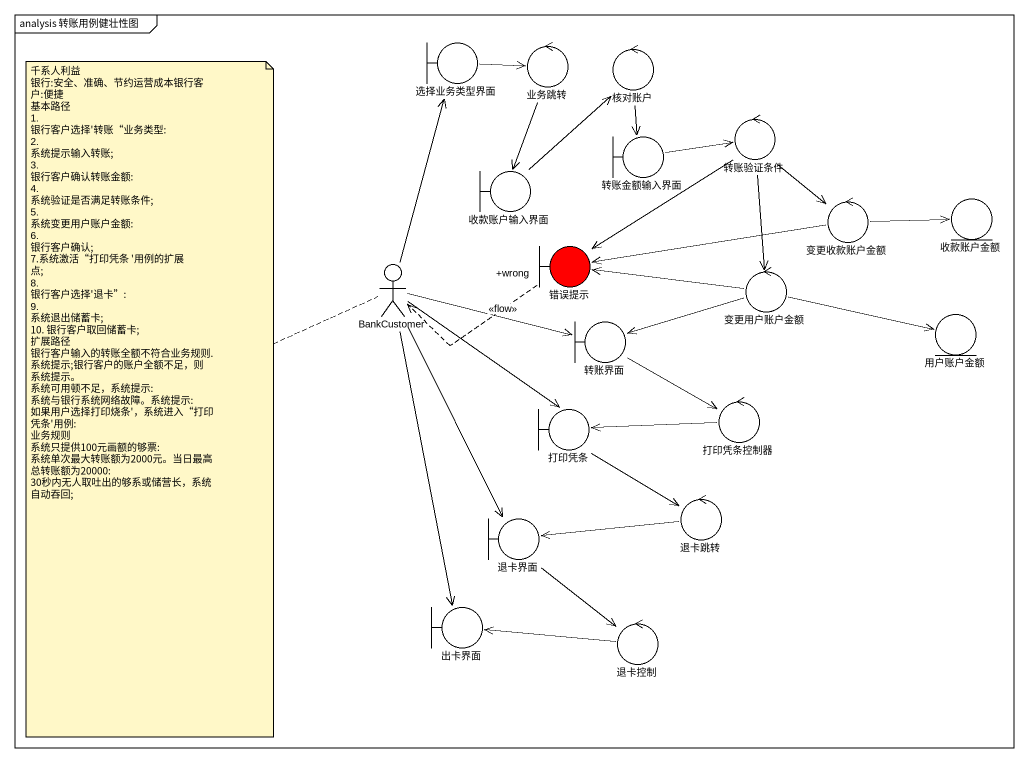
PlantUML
@startuml
mainframe analysis 转账用例健壮性图
boundary 选择业务类型界面
control 业务跳转
control 核对账户
control 转账验证条件
boundary 收款账户输入界面
boundary 转账金额输入界面
control 变更收款账户金额
entity 收款账户金额
boundary 错误提示 #FF0000
actor BankCustomer
control 变更用户账户金额
boundary 转账界面
entity 用户账户金额
boundary 打印凭条
control 打印凭条控制器
control 退卡跳转
boundary 退卡界面
boundary 出卡界面
control 退卡控制
选择业务类型界面 -right-> 业务跳转
业务跳转 --> 收款账户输入界面
核对账户 --> 转账金额输入界面
转账验证条件 --> 变更收款账户金额
转账验证条件 --> 错误提示
转账验证条件 --> 变更用户账户金额
收款账户输入界面 -up-> 核对账户
转账金额输入界面 -right-> 转账验证条件
变更收款账户金额 -right-> 收款账户金额
变更收款账户金额 -left-> 错误提示
错误提示 "+wrong" .left.> BankCustomer : <<flow>>
BankCustomer -up-> 选择业务类型界面
BankCustomer -right-> 转账界面
BankCustomer --> 打印凭条
BankCustomer --> 退卡界面
BankCustomer --> 出卡界面
变更用户账户金额 -left-> 错误提示
变更用户账户金额 -left-> 转账界面
变更用户账户金额 -right-> 用户账户金额
转账界面 -right-> 打印凭条控制器
打印凭条 --> 退卡跳转
打印凭条控制器 -left-> 打印凭条
退卡跳转 -left-> 退卡界面
退卡界面 --> 退卡控制
退卡控制 -left-> 出卡界面
note left of BankCustomer
  千系人利益
  银行:安全、准确、节约运营成本银行客
  户:便捷
  基本路径
  1.
  银行客户选择'转账“业务类型:
  2.
  系统提示输入转账;
  3.
  银行客户确认转账金额:
  4.
  系统验证是否满足转账条件;
  5.
  系统变更用户账户金额:
  6.
  银行客户确认;
  7.系统激活“打印凭条 '用例的扩展
  点;
  8.
  银行客户选择'退卡”:
  9.
  系统退出储蓄卡;
  10. 银行客户取回储蓄卡;
  扩展路径
  银行客户输入的转账全额不符合业务规则.
  系统提示;银行客户的账户全额不足，则
  系统提示。
  系统可用顿不足，系统提示:
  系统与银行系统网络故障。系统提示:
  如果用户选择打印烧条'，系统进入“打印
  凭条'用例:
  业务规则
  系统只提供100元画额的够票:
  系统单次最大转账额为2000元。当日最高
  总转账额为20000:
  30秒内无人取吐出的够系或储营长，系统
  自动吞回;
end note
@enduml
